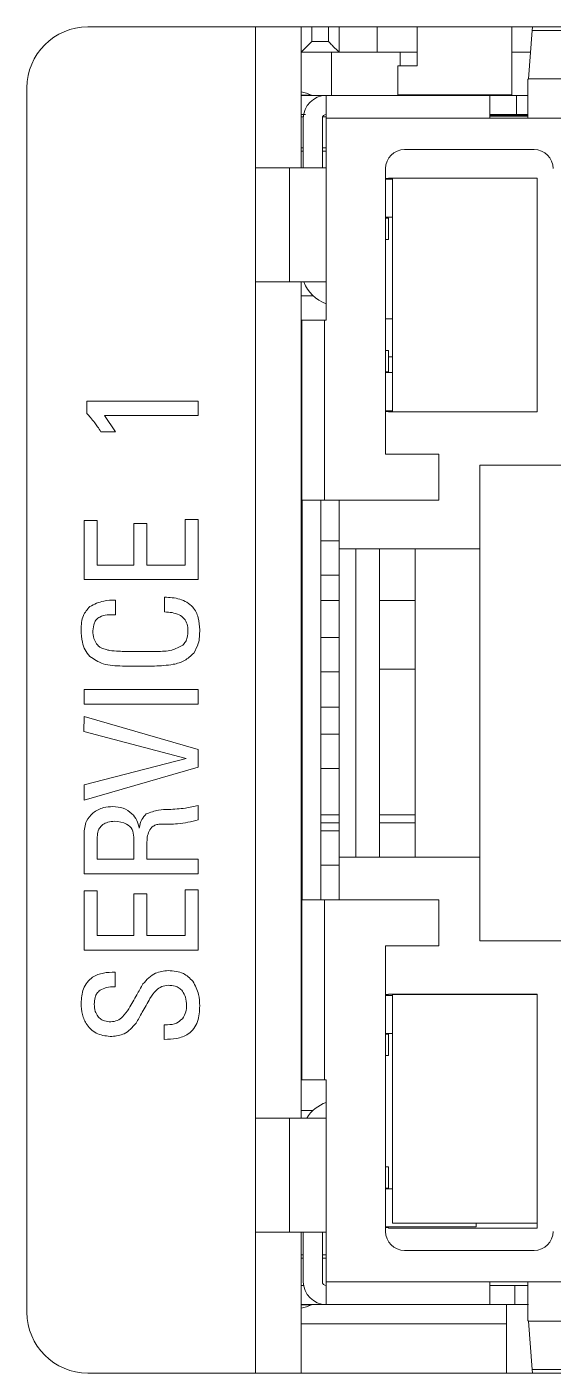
# Model space of a CAD drawing. Extents: x -194 to 239, y -574 to -265.
# Drawn here: x -130.16 to -127.97, y -315.92 to -310.33 of the extents above; entities that cross this region are included whole.
import ezdxf

# ---------------------------------------------------------------- set-up
doc = ezdxf.new("R2010")
doc.units = 0
doc.header["$LTSCALE"] = 0.5
doc.layers.get('0').update_dxf_attribs({"linetype": 'CONTINUOUS'})

msp = doc.modelspace()

# ---------------------------------------------------------------- linework, layer by layer
at = {"color": 7, "linetype": 'Continuous', "lineweight": 5}
for p, q in [((-124.35557, -310.32939), (-129.9024, -310.32939)), ((-129.20707, -315.91731), (-129.20707, -310.32939)), ((-129.01743, -310.32939), (-129.01743, -310.9141)), ((-128.97328, -310.39054), (-128.97328, -310.32939)), ((-128.90344, -310.32939), (-128.90344, -310.39054)), ((-128.85928, -310.4347), (-128.85928, -310.32939)), ((-128.70113, -310.32939), (-128.70113, -310.4347)), ((-128.53576, -310.32939), (-128.53576, -310.49105)), ((-128.14239, -310.32939), (-128.14239, -310.61147)), ((-128.07381, -310.54443), (-128.05831, -310.34444)), ((-128.05697, -310.32939), (-128.05831, -310.34444)), ((-128.05831, -310.34444), (-127.46073, -310.34444)), ((-128.90344, -310.39054), (-128.97328, -310.39054)), ((-129.01737, -310.43469), (-129.01743, -310.43469)), ((-129.01737, -310.4347), (-129.01743, -310.4347)), ((-128.85935, -310.4347), (-129.01737, -310.4347)), ((-128.89101, -310.4347), (-128.89101, -310.61384)), ((-128.85928, -310.4347), (-128.85935, -310.4347)), ((-128.85928, -310.4347), (-128.70113, -310.4347)), ((-128.85704, -310.4347), (-128.70113, -310.4347)), ((-128.53576, -310.4347), (-128.70113, -310.4347)), ((-128.60656, -310.4347), (-128.60656, -310.49105)), ((-128.06531, -310.4347), (-128.14239, -310.4347)), ((-128.61604, -310.49105), (-128.61604, -310.61147)), ((-128.53576, -310.49105), (-128.61604, -310.49105)), ((-128.07558, -310.54612), (-128.07389, -310.54612)), ((-128.07558, -310.54612), (-128.07558, -310.70866)), ((-128.07381, -310.54443), (-128.07389, -310.54612)), ((-127.44523, -310.54443), (-128.07381, -310.54443)), ((-130.15525, -310.58223), (-130.15525, -315.66446)), ((-129.01743, -310.61271), (-128.9738, -310.61271)), ((-129.01743, -310.61384), (-128.91313, -310.61384)), ((-128.67609, -310.61384), (-128.91313, -310.61384)), ((-128.23361, -310.61384), (-128.91313, -310.61384)), ((-128.91313, -310.61384), (-128.91313, -310.70866)), ((-128.67609, -310.61384), (-128.12299, -310.61384)), ((-128.67609, -310.61384), (-128.67609, -310.61384)), ((-128.14239, -310.61147), (-128.61604, -310.61147)), ((-128.60656, -310.61147), (-128.60656, -310.61384)), ((-128.54335, -310.61384), (-128.54335, -310.61384)), ((-128.47555, -310.61147), (-128.47555, -310.61384)), ((-128.12299, -310.61384), (-128.23361, -310.61384)), ((-128.23361, -310.70866), (-128.23361, -310.61384)), ((-128.2026, -310.61147), (-128.2026, -310.61384)), ((-128.12299, -310.69286), (-128.12299, -310.61384)), ((-128.12299, -310.61384), (-128.07558, -310.61384)), ((-129.00663, -310.69286), (-129.01743, -310.69286)), ((-129.0078, -310.70328), (-129.01743, -310.70328)), ((-129.00795, -310.70866), (-129.00795, -310.9141)), ((-128.92894, -310.70866), (-128.92894, -310.9141)), ((-128.91313, -310.70328), (-128.92799, -310.70328)), ((-128.91313, -310.70866), (-128.23361, -310.70866)), ((-128.91313, -310.70866), (-128.91313, -310.9141)), ((-128.12299, -310.69286), (-128.23361, -310.69286)), ((-128.07558, -310.69728), (-128.23361, -310.69728)), ((-128.23361, -310.69918), (-128.07558, -310.69918)), ((-128.23361, -310.70866), (-128.07558, -310.70866)), ((-128.07558, -310.70866), (-127.44346, -310.70866)), ((-129.00795, -310.83192), (-129.01743, -310.83192)), ((-129.01743, -310.84553), (-129.00795, -310.84553)), ((-128.91313, -310.83192), (-128.92894, -310.83192)), ((-128.92894, -310.84553), (-128.91313, -310.84553)), ((-128.58759, -310.83825), (-128.05029, -310.83825)), ((-129.20494, -310.9141), (-129.20707, -310.9141)), ((-129.20707, -310.9141), (-129.0655, -310.9141)), ((-129.14909, -310.9141), (-129.20494, -310.9141)), ((-129.12618, -310.9141), (-129.14857, -310.9141)), ((-129.0655, -310.9141), (-129.0655, -311.38819)), ((-128.91313, -310.9141), (-128.98932, -310.9141)), ((-128.91313, -311.38819), (-128.91313, -310.9141)), ((-128.66661, -312.10248), (-128.66661, -310.91726)), ((-128.66661, -310.95835), (-128.65397, -310.95835)), ((-128.66661, -310.96151), (-128.63816, -310.96151)), ((-128.65397, -310.95835), (-128.65397, -310.95677)), ((-128.65397, -310.95677), (-128.63816, -310.95677)), ((-128.63816, -310.95677), (-128.63816, -311.92707)), ((-128.63816, -310.95677), (-128.03765, -310.95677)), ((-128.03765, -310.95677), (-128.03765, -311.92707)), ((-128.66661, -311.11954), (-128.63816, -311.11954)), ((-128.65397, -311.1227), (-128.66661, -311.1227)), ((-128.65397, -311.1227), (-128.65397, -311.1227)), ((-128.65397, -311.1227), (-128.65397, -311.2112)), ((-128.65397, -311.2112), (-128.66661, -311.2112)), ((-129.0655, -311.38819), (-129.20707, -311.38819)), ((-129.0655, -311.38819), (-128.91313, -311.38819)), ((-129.01743, -311.38819), (-129.01743, -314.85851)), ((-128.98932, -311.38819), (-128.95109, -311.38819)), ((-128.92436, -311.38819), (-128.91313, -311.38819)), ((-128.91313, -311.38819), (-128.91313, -311.54622)), ((-129.01743, -311.44532), (-128.96715, -311.44532)), ((-129.01427, -311.54622), (-129.01427, -314.70048)), ((-128.93526, -311.54622), (-129.01427, -311.54622)), ((-129.01427, -311.54622), (-129.01427, -311.54622)), ((-128.91946, -311.54622), (-129.01427, -311.54622)), ((-128.91946, -311.54622), (-128.93526, -311.54622)), ((-128.93526, -311.54622), (-128.93526, -311.54622)), ((-128.91946, -312.2937), (-128.91946, -311.54622)), ((-128.91313, -311.54622), (-128.91946, -311.54622)), ((-128.66661, -311.54078), (-128.63816, -311.54078)), ((-128.66661, -311.67264), (-128.65397, -311.67264)), ((-128.65397, -311.67264), (-128.65397, -311.76114)), ((-128.63816, -311.69893), (-128.65397, -311.69893)), ((-129.01743, -311.7643), (-129.01427, -311.7643)), ((-128.65397, -311.76114), (-128.66661, -311.76114)), ((-128.66661, -311.7643), (-128.63816, -311.7643)), ((-129.90604, -311.93371), (-129.90604, -311.88224)), ((-129.90604, -311.88224), (-129.44411, -311.88224)), ((-129.44411, -311.88224), (-129.44411, -311.94302)), ((-129.83339, -311.94302), (-129.78743, -312.00988)), ((-129.44411, -311.94302), (-129.83339, -311.94302)), ((-129.01743, -311.92233), (-129.01427, -311.92233)), ((-128.66661, -311.92233), (-128.63816, -311.92233)), ((-128.65397, -311.92549), (-128.66661, -311.92549)), ((-128.65397, -311.92549), (-128.65397, -311.92549)), ((-128.65397, -311.92707), (-128.65397, -311.92549)), ((-128.63816, -311.92707), (-128.65397, -311.92707)), ((-128.03765, -311.92707), (-128.63816, -311.92707)), ((-129.78743, -312.00988), (-129.84849, -312.00988)), ((-129.01743, -312.06139), (-129.01427, -312.06139)), ((-128.44537, -312.10248), (-128.66661, -312.10248)), ((-128.44537, -312.2937), (-128.44537, -312.10248)), ((-128.2747, -312.49597), (-128.2747, -312.14831)), ((-128.2747, -312.14831), (-127.75636, -312.14831)), ((-129.01743, -312.20362), (-129.01427, -312.20362)), ((-129.01295, -312.2937), (-129.01295, -313.95301)), ((-128.91946, -312.2937), (-129.01295, -312.2937)), ((-128.93504, -313.95301), (-128.93504, -312.2937)), ((-128.93504, -312.2937), (-128.91946, -312.2937)), ((-128.44537, -312.2937), (-128.91946, -312.2937)), ((-128.8594, -312.2937), (-128.8594, -312.49597)), ((-129.9182, -312.62376), (-129.9182, -312.3776)), ((-129.9182, -312.3776), (-129.8635, -312.3776)), ((-129.8635, -312.3776), (-129.8635, -312.56298)), ((-129.71155, -312.56298), (-129.71155, -312.3908)), ((-129.71155, -312.3908), (-129.65684, -312.3908)), ((-129.65684, -312.3908), (-129.65684, -312.56298)), ((-129.49882, -312.56298), (-129.49882, -312.37371)), ((-129.49882, -312.37371), (-129.44411, -312.37371)), ((-129.44411, -312.37371), (-129.44411, -312.62376)), ((-129.01743, -312.46278), (-129.01427, -312.46278)), ((-128.93504, -312.46278), (-128.8594, -312.46278)), ((-128.8594, -313.77601), (-128.8594, -312.49597)), ((-128.8594, -312.49597), (-128.2747, -312.49597)), ((-128.78945, -313.77601), (-128.78945, -312.49597)), ((-128.69189, -313.77601), (-128.69189, -312.49597)), ((-128.54335, -313.77601), (-128.54335, -312.49597)), ((-128.2747, -313.77601), (-128.2747, -312.49597)), ((-129.8635, -312.56298), (-129.71155, -312.56298)), ((-129.65684, -312.56298), (-129.49882, -312.56298)), ((-129.44411, -312.62376), (-129.9182, -312.62376)), ((-129.01743, -312.60501), (-129.01427, -312.60501)), ((-128.93504, -312.60501), (-128.8594, -312.60501)), ((-129.58391, -312.75748), (-129.58391, -312.6967)), ((-129.78743, -312.70885), (-129.78743, -312.76963)), ((-129.01427, -312.71024), (-129.01743, -312.71024)), ((-128.8594, -312.71024), (-128.93504, -312.71024)), ((-128.54335, -312.71024), (-128.69189, -312.71024)), ((-129.01743, -312.86418), (-129.01427, -312.86418)), ((-128.93504, -312.86418), (-128.8594, -312.86418)), ((-129.74564, -312.92159), (-129.61743, -312.92159)), ((-129.62531, -312.98237), (-129.75884, -312.98237)), ((-129.01743, -313.00641), (-129.01427, -313.00641)), ((-128.93504, -313.00641), (-128.8594, -313.00641)), ((-128.54335, -312.99469), (-128.69189, -312.99469)), ((-129.9182, -313.07961), (-129.44411, -313.07961)), ((-129.9182, -313.14039), (-129.9182, -313.07961)), ((-129.44411, -313.07961), (-129.44411, -313.14039)), ((-129.44411, -313.14039), (-129.9182, -313.14039)), ((-129.91858, -313.25417), (-129.9182, -313.19244)), ((-129.9182, -313.19244), (-129.44411, -313.32938)), ((-129.01427, -313.15274), (-129.01743, -313.15274)), ((-129.01427, -313.15274), (-129.01743, -313.15274)), ((-128.8594, -313.15274), (-128.93504, -313.15274)), ((-128.8594, -313.15274), (-128.93504, -313.15274)), ((-129.49388, -313.36557), (-129.91858, -313.25417)), ((-129.01743, -313.26557), (-129.01427, -313.26557)), ((-128.93504, -313.26557), (-128.8594, -313.26557)), ((-129.91754, -313.47545), (-129.49388, -313.36557)), ((-129.44411, -313.32938), (-129.44411, -313.40175)), ((-129.44411, -313.40175), (-129.9182, -313.53889)), ((-129.01743, -313.4078), (-129.01427, -313.4078)), ((-128.93504, -313.4078), (-128.8594, -313.4078)), ((-129.9182, -313.53889), (-129.91754, -313.47545)), ((-129.44411, -313.56121), (-129.44411, -313.62132)), ((-128.8594, -313.60007), (-128.93504, -313.60007)), ((-128.8594, -313.6338), (-128.93504, -313.6338)), ((-128.54335, -313.60007), (-128.69189, -313.60007)), ((-128.54335, -313.6338), (-128.69189, -313.6338)), ((-129.9182, -313.84545), (-129.9182, -313.68049)), ((-129.8635, -313.6916), (-129.8635, -313.78467)), ((-129.71155, -313.78467), (-129.71155, -313.69226)), ((-129.01743, -313.66697), (-129.01427, -313.66697)), ((-128.93504, -313.66697), (-128.8594, -313.66697)), ((-129.65684, -313.71211), (-129.65684, -313.78467)), ((-129.8635, -313.78467), (-129.71155, -313.78467)), ((-129.65684, -313.78467), (-129.44411, -313.78467)), ((-129.44411, -313.78467), (-129.44411, -313.84545)), ((-129.01743, -313.80919), (-129.01427, -313.80919)), ((-128.93504, -313.80919), (-128.8594, -313.80919)), ((-128.8594, -313.77601), (-128.78945, -313.77601)), ((-128.8594, -313.77601), (-128.8594, -313.77601)), ((-128.2747, -313.77601), (-128.8594, -313.77601)), ((-128.8594, -313.77601), (-128.8594, -313.95301)), ((-128.78945, -313.77601), (-128.69189, -313.77601)), ((-128.2747, -313.77601), (-128.2747, -313.77601)), ((-128.2747, -314.12368), (-128.2747, -313.77601)), ((-129.44411, -313.84545), (-129.9182, -313.84545)), ((-129.9182, -313.91535), (-129.8635, -313.91535)), ((-129.9182, -314.16151), (-129.9182, -313.91535)), ((-129.8635, -313.91535), (-129.8635, -314.10073)), ((-129.71155, -313.92855), (-129.65684, -313.92855)), ((-129.71155, -314.10073), (-129.71155, -313.92855)), ((-129.65684, -313.92855), (-129.65684, -314.10073)), ((-129.49882, -314.10073), (-129.49882, -313.91145)), ((-129.49882, -313.91145), (-129.44411, -313.91145)), ((-129.44411, -313.91145), (-129.44411, -314.16151)), ((-128.93504, -313.95301), (-129.01295, -313.95301)), ((-128.91946, -313.95301), (-128.93504, -313.95301)), ((-128.91946, -314.70048), (-128.91946, -313.95301)), ((-128.91946, -313.95301), (-128.44537, -313.95301)), ((-128.44537, -313.95301), (-128.91946, -313.95301)), ((-128.44537, -313.95301), (-128.44537, -313.95301)), ((-128.44537, -314.14422), (-128.44537, -313.95301)), ((-129.01427, -314.0706), (-129.01743, -314.03704)), ((-129.01743, -314.06836), (-129.01427, -314.06836)), ((-129.8635, -314.10073), (-129.71155, -314.10073)), ((-129.65684, -314.10073), (-129.49882, -314.10073)), ((-128.66661, -315.32944), (-128.66661, -314.14422)), ((-128.66661, -314.14422), (-128.44537, -314.14422)), ((-128.2747, -314.12368), (-128.2747, -314.12367)), ((-127.75636, -314.12368), (-128.2747, -314.12368)), ((-129.44411, -314.16151), (-129.9182, -314.16151)), ((-129.78942, -314.25268), (-129.78942, -314.31346)), ((-129.01743, -314.21059), (-129.01427, -314.21059)), ((-129.01743, -314.34966), (-129.01427, -314.34966)), ((-128.65397, -314.3465), (-128.66661, -314.3465)), ((-128.66661, -314.34966), (-128.63816, -314.34966)), ((-128.65397, -314.34492), (-128.03765, -314.34492)), ((-128.65397, -314.34492), (-128.65397, -314.3465)), ((-128.63816, -314.3465), (-128.03765, -314.3465)), ((-128.63816, -315.29468), (-128.63816, -314.3465)), ((-128.63816, -314.3465), (-128.63816, -314.3465)), ((-128.54335, -314.3465), (-128.54335, -314.34492)), ((-128.2747, -314.3465), (-128.2747, -314.34492)), ((-128.03765, -314.3465), (-128.03765, -314.34492)), ((-128.03765, -314.3465), (-128.03765, -315.29468)), ((-128.03765, -314.3465), (-128.03765, -314.3465)), ((-129.58524, -314.53227), (-129.58524, -314.47149)), ((-129.58524, -314.47149), (-129.57232, -314.47149)), ((-129.01743, -314.50769), (-129.01427, -314.50769)), ((-128.66661, -314.50769), (-128.63816, -314.50769)), ((-128.66661, -314.51085), (-128.65397, -314.51085)), ((-128.65397, -314.51085), (-128.65397, -314.51085)), ((-128.65397, -314.59935), (-128.65397, -314.51085)), ((-128.66661, -314.59935), (-128.65397, -314.59935)), ((-129.01427, -314.70048), (-128.93526, -314.70048)), ((-128.93526, -314.70048), (-128.91946, -314.70048)), ((-128.91313, -314.70048), (-128.91946, -314.70048)), ((-128.91313, -314.85851), (-128.91313, -314.70048)), ((-129.20707, -314.85851), (-129.20494, -314.85851)), ((-129.0655, -314.85851), (-129.20707, -314.85851)), ((-129.14909, -314.85851), (-129.20494, -314.85851)), ((-129.14857, -314.85851), (-129.12618, -314.85851)), ((-129.12618, -314.85851), (-129.14857, -314.85851)), ((-129.0655, -314.85851), (-129.0655, -315.3326)), ((-128.96715, -314.82666), (-129.01743, -314.82666)), ((-128.91313, -315.3326), (-128.91313, -314.85851)), ((-128.66661, -315.06079), (-128.65397, -315.06079)), ((-128.65397, -315.14929), (-128.65397, -315.06079)), ((-128.66661, -315.14929), (-128.65397, -315.14929)), ((-128.63816, -315.15245), (-128.66661, -315.15245)), ((-128.2905, -315.31048), (-128.66661, -315.31048)), ((-128.66661, -315.31364), (-128.65397, -315.31364)), ((-128.65397, -315.31364), (-128.65397, -315.31364)), ((-128.65397, -315.31364), (-128.65397, -315.31522)), ((-128.65397, -315.31522), (-128.65397, -315.31522)), ((-128.03765, -315.31522), (-128.65397, -315.31522)), ((-128.03765, -315.29468), (-128.63816, -315.29468)), ((-128.2905, -315.29468), (-128.2905, -315.31048)), ((-128.2905, -315.31522), (-128.2905, -315.31522)), ((-128.19568, -315.31522), (-128.2905, -315.31522)), ((-128.03765, -315.31522), (-128.03765, -315.29468)), ((-128.03765, -315.31522), (-128.03765, -315.31522)), ((-129.20707, -315.3326), (-129.0655, -315.3326)), ((-129.01743, -315.3326), (-129.01743, -315.91731)), ((-129.00795, -315.3326), (-129.00795, -315.53804)), ((-128.92894, -315.53804), (-128.92894, -315.3326)), ((-128.91313, -315.53804), (-128.91313, -315.3326)), ((-129.00795, -315.42645), (-129.01743, -315.42645)), ((-128.91313, -315.42645), (-128.92894, -315.42645)), ((-128.58759, -315.40846), (-128.58759, -315.40846)), ((-128.58759, -315.40846), (-128.05029, -315.40846)), ((-128.05029, -315.40846), (-128.58759, -315.40846)), ((-128.05029, -315.40846), (-128.05029, -315.40846)), ((-129.01743, -315.44006), (-129.00795, -315.44006)), ((-128.92894, -315.44006), (-128.91313, -315.44006)), ((-128.23361, -315.53804), (-128.91313, -315.53804)), ((-128.91313, -315.53804), (-128.91313, -315.63286)), ((-128.23361, -315.63286), (-128.23361, -315.53804)), ((-128.07558, -315.53804), (-128.23361, -315.53804)), ((-127.44346, -315.53804), (-128.07558, -315.53804)), ((-128.07558, -315.53804), (-128.07558, -315.70059)), ((-129.0041, -315.55384), (-129.01743, -315.55384)), ((-129.00663, -315.55384), (-129.01743, -315.55384)), ((-129.01623, -315.55384), (-129.00412, -315.55384)), ((-128.23361, -315.55384), (-128.07558, -315.55384)), ((-128.13002, -315.63286), (-128.13002, -315.55384)), ((-129.01743, -315.63286), (-128.91313, -315.63286)), ((-129.0041, -315.63286), (-129.01743, -315.63286)), ((-128.91313, -315.63286), (-128.23361, -315.63286)), ((-128.23361, -315.63286), (-128.13002, -315.63286)), ((-128.16407, -315.63285), (-128.16407, -315.71282)), ((-128.16407, -315.71282), (-129.01743, -315.71282)), ((-128.16407, -315.71282), (-129.01743, -315.71282)), ((-128.16407, -315.71282), (-128.16407, -315.91731)), ((-128.16407, -315.71282), (-128.16407, -315.71282)), ((-128.07389, -315.70059), (-128.07558, -315.70059)), ((-128.07381, -315.70227), (-128.07389, -315.70059)), ((-128.07381, -315.70227), (-127.44523, -315.70227)), ((-128.07381, -315.70227), (-128.05831, -315.90226)), ((-129.9024, -315.91731), (-124.35557, -315.91731)), ((-128.05831, -315.90226), (-127.46073, -315.90226)), ((-128.05697, -315.91731), (-128.05831, -315.90226))]:
    msp.add_line(p, q, dxfattribs=at)
at = {"color": 7, "linetype": 'Continuous', "lineweight": 5, "flags": 128}
for points in [[(-128.70113, -310.4347), (-128.73199, -310.4347), (-128.76166, -310.4347), (-128.789, -310.4347), (-128.81296, -310.4347), (-128.83263, -310.4347), (-128.84725, -310.4347), (-128.85625, -310.4347), (-128.85928, -310.4347)], [(-128.07601, -310.69286), (-128.09376, -310.69286), (-128.10879, -310.69286), (-128.11866, -310.69286), (-128.12299, -310.69286)], [(-128.91313, -310.9141), (-128.93875, -310.9141), (-128.96368, -310.9141), (-128.98728, -310.9141), (-129.00892, -310.9141), (-129.02802, -310.9141), (-129.04409, -310.9141), (-129.05669, -310.9141), (-129.0655, -310.9141)], [(-129.01295, -313.95301), (-129.00875, -313.95301), (-129.00182, -313.95301), (-128.99236, -313.95301), (-128.98066, -313.95301), (-128.96708, -313.95301), (-128.95204, -313.95301), (-128.936, -313.95301), (-128.91946, -313.95301)], [(-129.01427, -314.70048), (-129.01245, -314.70048), (-129.00706, -314.70048), (-128.99829, -314.70048), (-128.9865, -314.70048), (-128.97213, -314.70048), (-128.95574, -314.70048), (-128.93795, -314.70048), (-128.91946, -314.70048)], [(-128.91313, -314.85851), (-128.93875, -314.85851), (-128.96368, -314.85851), (-128.98728, -314.85851), (-129.00892, -314.85851), (-129.02802, -314.85851), (-129.04409, -314.85851), (-129.05669, -314.85851), (-129.0655, -314.85851)], [(-128.91313, -314.85851), (-128.92594, -314.85851), (-128.93841, -314.85851), (-128.95021, -314.85851), (-128.96103, -314.85851), (-128.97058, -314.85851), (-128.97861, -314.85851), (-128.98492, -314.85851), (-128.98932, -314.85851)], [(-129.0655, -315.3326), (-129.05669, -315.3326), (-129.04409, -315.3326), (-129.02802, -315.3326), (-129.00892, -315.3326), (-128.98728, -315.3326), (-128.96368, -315.3326), (-128.93875, -315.3326), (-128.91313, -315.3326)], [(-128.98932, -315.3326), (-128.98492, -315.3326), (-128.97861, -315.3326), (-128.97058, -315.3326), (-128.96103, -315.3326), (-128.95021, -315.3326), (-128.93841, -315.3326), (-128.92594, -315.3326), (-128.91313, -315.3326)], [(-128.9738, -315.63399), (-128.98209, -315.63399), (-129.00571, -315.63399), (-129.01743, -315.63399)], [(-128.07389, -315.63286), (-128.08127, -315.63286), (-128.10094, -315.63286), (-128.11596, -315.63286), (-128.12577, -315.63286), (-128.13002, -315.63286)]]:
    msp.add_lwpolyline(points, dxfattribs=at)
at = {"color": 7, "linetype": 'Continuous', "lineweight": 5}
for centre, radius, start, end in [((-129.9024, -310.58223), 0.25285, 90, 180), ((-129.08276, -310.88497), 0.29326, 68.18906, 77.12928), ((-128.91313, -310.70866), 0.09482, 90, 180), ((-128.96793, -310.59804), 0.0158, 248.18906, 270), ((-128.91313, -310.70866), 0.0158, 90, 180), ((-128.58759, -310.91726), 0.07901, 90, 180), ((-128.05029, -310.91726), 0.07901, 0, 90), ((-128.8594, -311.32972), 0.15803, 201.71633, 250.12313), ((-128.8594, -314.94227), 0.15803, 109.87687, 147.99518), ((-128.58759, -315.32944), 0.07901, 180, 270), ((-128.05029, -315.32944), 0.07901, 270, 0), ((-128.91313, -315.53804), 0.09482, 180, 270), ((-128.91313, -315.53804), 0.0158, 180, 270), ((-129.08276, -315.36172), 0.29326, 282.87072, 291.81094), ((-128.96793, -315.64866), 0.0158, 90, 111.81094), ((-129.9024, -315.66446), 0.25285, 180, 270)]:
    msp.add_arc(centre, radius, start, end, dxfattribs=at)
for points, knots in [([(-129.01737, -310.4347), (-129.01542, -310.43274), (-129.01153, -310.42883), (-128.99288, -310.41016), (-128.97849, -310.39576), (-128.97328, -310.39054)], [0, 0, 0, 0, 0.3906284, 0.7792169, 1, 1, 1, 1]), ([(-128.85935, -310.4347), (-128.8613, -310.43274), (-128.86519, -310.42883), (-128.88384, -310.41016), (-128.89823, -310.39576), (-128.90344, -310.39054)], [0, 0, 0, 0, 0.3906284, 0.7792169, 1, 1, 1, 1]), ([(-129.01743, -310.61384), (-129.01195, -310.61384), (-129.00023, -310.61384), (-128.98621, -310.61384), (-128.97183, -310.61384), (-128.96946, -310.61384), (-128.96793, -310.61384)], [0, 0, 0, 0, 0.1856255, 0.3970452, 0.6099981, 1, 1, 1, 1]), ([(-128.96793, -310.61384), (-128.96946, -310.61384), (-128.97183, -310.61384), (-128.98618, -310.61384), (-129.00019, -310.61384), (-129.01195, -310.61384), (-129.01743, -310.61384)], [0, 0, 0, 0, 0.3899607, 0.6013474, 0.8142862, 1, 1, 1, 1]), ([(-129.01743, -310.69286), (-129.01173, -310.69286), (-129.00496, -310.69286), (-128.99992, -310.69286), (-128.99913, -310.69286)], [0, 0, 0, 0, 0.8418835, 1, 1, 1, 1]), ([(-129.87347, -311.97341), (-129.87942, -311.96589), (-129.89004, -311.95246), (-129.90115, -311.93944), (-129.90604, -311.93371)], [0, 0, 0, 0, 0.5599984, 1, 1, 1, 1]), ([(-129.84849, -312.00988), (-129.85268, -312.00275), (-129.86017, -311.99001), (-129.8694, -311.97848), (-129.87347, -311.97341)], [0, 0, 0, 0, 0.5596877, 1, 1, 1, 1]), ([(-129.58391, -312.6967), (-129.56261, -312.69774), (-129.5202, -312.69982), (-129.46588, -312.73077), (-129.44073, -312.78145), (-129.43893, -312.81483), (-129.43803, -312.83155)], [0, 0, 0, 0, 0.2809713, 0.5593395, 0.7791166, 1, 1, 1, 1]), ([(-129.93036, -312.83165), (-129.92961, -312.81119), (-129.92828, -312.77475), (-129.90464, -312.74742), (-129.89427, -312.73544)], [0, 0, 0, 0, 0.5615579, 1, 1, 1, 1]), ([(-129.89427, -312.73544), (-129.87542, -312.72609), (-129.84163, -312.70931), (-129.80405, -312.70899), (-129.78743, -312.70885)], [0, 0, 0, 0, 0.5577397, 1, 1, 1, 1]), ([(-129.78743, -312.76963), (-129.81056, -312.76914), (-129.83952, -312.76851), (-129.86763, -312.7883), (-129.87842, -312.8085), (-129.88041, -312.82524), (-129.88173, -312.8364)], [0, 0, 0, 0, 0.4986052, 0.6239709, 0.7494218, 1, 1, 1, 1]), ([(-129.48666, -312.8345), (-129.48727, -312.82571), (-129.48849, -312.80817), (-129.50179, -312.78457), (-129.53298, -312.76121), (-129.56292, -312.75901), (-129.58391, -312.75748)], [0, 0, 0, 0, 0.187299, 0.3740551, 0.561093, 1, 1, 1, 1]), ([(-129.89436, -312.9421), (-129.90143, -312.93345), (-129.91556, -312.91613), (-129.92814, -312.87771), (-129.92952, -312.84912), (-129.93036, -312.83165)], [0, 0, 0, 0, 0.279622, 0.5597678, 1, 1, 1, 1]), ([(-129.88173, -312.8364), (-129.88111, -312.84717), (-129.87998, -312.8664), (-129.87018, -312.88289), (-129.86587, -312.89015)], [0, 0, 0, 0, 0.5600204, 1, 1, 1, 1]), ([(-129.5085, -312.89594), (-129.50422, -312.89132), (-129.49564, -312.88205), (-129.48793, -312.86049), (-129.48714, -312.84436), (-129.48666, -312.8345)], [0, 0, 0, 0, 0.2795667, 0.5596843, 1, 1, 1, 1]), ([(-129.43803, -312.83155), (-129.43839, -312.85094), (-129.43902, -312.88548), (-129.45563, -312.91559), (-129.46292, -312.9288)], [0, 0, 0, 0, 0.5610903, 1, 1, 1, 1]), ([(-129.86587, -312.89015), (-129.86265, -312.89437), (-129.85689, -312.90189), (-129.84842, -312.90601), (-129.84469, -312.90781)], [0, 0, 0, 0, 0.5609672, 1, 1, 1, 1]), ([(-129.84469, -312.90781), (-129.83864, -312.90998), (-129.82782, -312.91384), (-129.81665, -312.91651), (-129.81174, -312.91769)], [0, 0, 0, 0, 0.5601008, 1, 1, 1, 1]), ([(-129.81174, -312.91769), (-129.79944, -312.91903), (-129.77746, -312.92142), (-129.75537, -312.92153), (-129.74564, -312.92159)], [0, 0, 0, 0, 0.5598991, 1, 1, 1, 1]), ([(-129.61743, -312.92159), (-129.5958, -312.92155), (-129.55731, -312.92149), (-129.52337, -312.90372), (-129.5085, -312.89594)], [0, 0, 0, 0, 0.5619699, 1, 1, 1, 1]), ([(-129.75884, -312.98237), (-129.78649, -312.98185), (-129.83571, -312.98094), (-129.87649, -312.95394), (-129.89436, -312.9421)], [0, 0, 0, 0, 0.5616397, 1, 1, 1, 1]), ([(-129.46292, -312.9288), (-129.47507, -312.94008), (-129.49943, -312.96268), (-129.55725, -312.97951), (-129.59949, -312.98128), (-129.62531, -312.98237)], [0, 0, 0, 0, 0.278928, 0.5591864, 1, 1, 1, 1]), ([(-129.9182, -313.68049), (-129.91689, -313.66134), (-129.91455, -313.62717), (-129.89123, -313.60253), (-129.88097, -313.59169)], [0, 0, 0, 0, 0.5603932, 1, 1, 1, 1]), ([(-129.88097, -313.59169), (-129.86676, -313.58305), (-129.84131, -313.56758), (-129.8117, -313.56639), (-129.79863, -313.56586)], [0, 0, 0, 0, 0.5586387, 1, 1, 1, 1]), ([(-129.79863, -313.56586), (-129.78409, -313.56702), (-129.75504, -313.56934), (-129.72004, -313.59192), (-129.69728, -313.62216), (-129.69172, -313.64432), (-129.68894, -313.65542)], [0, 0, 0, 0, 0.2800945, 0.5595392, 0.7796157, 1, 1, 1, 1]), ([(-129.65969, -313.59634), (-129.64301, -313.58975), (-129.61309, -313.57791), (-129.581, -313.57798), (-129.56681, -313.57801)], [0, 0, 0, 0, 0.5577703, 1, 1, 1, 1]), ([(-129.56681, -313.57801), (-129.54365, -313.57667), (-129.50229, -313.57427), (-129.46189, -313.5652), (-129.44411, -313.56121)], [0, 0, 0, 0, 0.5601186, 1, 1, 1, 1]), ([(-129.83995, -313.64069), (-129.84406, -313.64428), (-129.8523, -313.65144), (-129.86177, -313.66896), (-129.86284, -313.68301), (-129.8635, -313.6916)], [0, 0, 0, 0, 0.2802242, 0.5603238, 1, 1, 1, 1]), ([(-129.79142, -313.62664), (-129.80114, -313.62713), (-129.8185, -313.62801), (-129.8334, -313.63682), (-129.83995, -313.64069)], [0, 0, 0, 0, 0.5601913, 1, 1, 1, 1]), ([(-129.71155, -313.69226), (-129.71271, -313.68123), (-129.71503, -313.65919), (-129.74614, -313.63127), (-129.77423, -313.62839), (-129.79142, -313.62664)], [0, 0, 0, 0, 0.2801592, 0.5597708, 1, 1, 1, 1]), ([(-129.68894, -313.65542), (-129.6865, -313.64276), (-129.68215, -313.62023), (-129.66654, -313.60362), (-129.65969, -313.59634)], [0, 0, 0, 0, 0.5618182, 1, 1, 1, 1]), ([(-129.59882, -313.6388), (-129.60449, -313.63912), (-129.61582, -313.63976), (-129.63522, -313.64774), (-129.64346, -313.66012), (-129.64849, -313.66767)], [0, 0, 0, 0, 0.2812807, 0.5619781, 1, 1, 1, 1]), ([(-129.44411, -313.62132), (-129.47258, -313.62798), (-129.52351, -313.6399), (-129.57576, -313.63913), (-129.59882, -313.6388)], [0, 0, 0, 0, 0.5587362, 1, 1, 1, 1]), ([(-129.64849, -313.66767), (-129.65132, -313.67573), (-129.65639, -313.69015), (-129.65671, -313.70539), (-129.65684, -313.71211)], [0, 0, 0, 0, 0.5593851, 1, 1, 1, 1]), ([(-129.01743, -314.03704), (-129.01756, -314.02748), (-129.01778, -314.00959), (-129.01539, -313.99183), (-129.01427, -313.98357)], [0, 0, 0, 0, 0.5343942, 1, 1, 1, 1]), ([(-129.93036, -314.3825), (-129.92911, -314.36176), (-129.92664, -314.32051), (-129.88892, -314.27203), (-129.83779, -314.25471), (-129.80557, -314.25336), (-129.78942, -314.25268)], [0, 0, 0, 0, 0.2806066, 0.5581281, 0.778648, 1, 1, 1, 1]), ([(-129.67375, -314.30197), (-129.65769, -314.28451), (-129.629, -314.2533), (-129.58728, -314.24865), (-129.5689, -314.2466)], [0, 0, 0, 0, 0.5595412, 1, 1, 1, 1]), ([(-129.5689, -314.2466), (-129.54666, -314.24808), (-129.50697, -314.25073), (-129.479, -314.27847), (-129.46672, -314.29067)], [0, 0, 0, 0, 0.5605207, 1, 1, 1, 1]), ([(-129.78942, -314.31346), (-129.80175, -314.31361), (-129.82372, -314.31387), (-129.84332, -314.32362), (-129.85191, -314.32789)], [0, 0, 0, 0, 0.5612054, 1, 1, 1, 1]), ([(-129.73235, -314.40463), (-129.72144, -314.38545), (-129.70196, -314.3512), (-129.68237, -314.31701), (-129.67375, -314.30197)], [0, 0, 0, 0, 0.5600014, 1, 1, 1, 1]), ([(-129.5689, -314.30738), (-129.57801, -314.30858), (-129.59625, -314.31097), (-129.62325, -314.3309), (-129.63644, -314.35025), (-129.6445, -314.36208)], [0, 0, 0, 0, 0.2793243, 0.5594419, 1, 1, 1, 1]), ([(-129.50964, -314.33179), (-129.51395, -314.3273), (-129.52257, -314.31832), (-129.5432, -314.30901), (-129.55915, -314.308), (-129.5689, -314.30738)], [0, 0, 0, 0, 0.2800808, 0.5601107, 1, 1, 1, 1]), ([(-129.46672, -314.29067), (-129.45693, -314.30864), (-129.4394, -314.34083), (-129.43845, -314.37731), (-129.43803, -314.39342)], [0, 0, 0, 0, 0.5584013, 1, 1, 1, 1]), ([(-129.85191, -314.32789), (-129.85647, -314.33204), (-129.86559, -314.34033), (-129.87427, -314.36101), (-129.87513, -314.37677), (-129.87565, -314.3864)], [0, 0, 0, 0, 0.2795694, 0.5597183, 1, 1, 1, 1]), ([(-129.6445, -314.36208), (-129.65523, -314.3813), (-129.67438, -314.41561), (-129.69386, -314.44973), (-129.70243, -314.46475)], [0, 0, 0, 0, 0.5599975, 1, 1, 1, 1]), ([(-129.49274, -314.39171), (-129.49313, -314.37967), (-129.49382, -314.35819), (-129.50481, -314.33985), (-129.50964, -314.33179)], [0, 0, 0, 0, 0.5607112, 1, 1, 1, 1]), ([(-129.80272, -314.52011), (-129.82277, -314.51845), (-129.86278, -314.51514), (-129.9067, -314.47659), (-129.92764, -314.42933), (-129.92945, -314.39813), (-129.93036, -314.3825)], [0, 0, 0, 0, 0.2800158, 0.5584886, 0.7789799, 1, 1, 1, 1]), ([(-129.87565, -314.3864), (-129.87513, -314.39646), (-129.8742, -314.41443), (-129.86479, -314.42965), (-129.86065, -314.43635)], [0, 0, 0, 0, 0.5602742, 1, 1, 1, 1]), ([(-129.80661, -314.45933), (-129.7976, -314.45813), (-129.77955, -314.45572), (-129.75309, -314.43564), (-129.74022, -314.4164), (-129.73235, -314.40463)], [0, 0, 0, 0, 0.2793071, 0.5594416, 1, 1, 1, 1]), ([(-129.43803, -314.39342), (-129.43908, -314.41541), (-129.44116, -314.45909), (-129.47914, -314.51241), (-129.53394, -314.53025), (-129.56811, -314.5316), (-129.58524, -314.53227)], [0, 0, 0, 0, 0.280953, 0.5581522, 0.7785911, 1, 1, 1, 1]), ([(-129.51002, -314.44642), (-129.50421, -314.43699), (-129.49382, -314.42011), (-129.49307, -314.40041), (-129.49274, -314.39171)], [0, 0, 0, 0, 0.5588223, 1, 1, 1, 1]), ([(-129.86065, -314.43635), (-129.85674, -314.44049), (-129.84891, -314.44877), (-129.8302, -314.45773), (-129.81556, -314.45872), (-129.80661, -314.45933)], [0, 0, 0, 0, 0.2800334, 0.5602268, 1, 1, 1, 1]), ([(-129.70243, -314.46475), (-129.71757, -314.48205), (-129.7446, -314.51297), (-129.78496, -314.51793), (-129.80272, -314.52011)], [0, 0, 0, 0, 0.5598066, 1, 1, 1, 1]), ([(-129.57232, -314.47149), (-129.55897, -314.47072), (-129.53516, -314.46934), (-129.51769, -314.45341), (-129.51002, -314.44642)], [0, 0, 0, 0, 0.5607199, 1, 1, 1, 1]), ([(-129.01743, -315.63286), (-129.01195, -315.63286), (-129.00023, -315.63286), (-128.98621, -315.63286), (-128.97183, -315.63286), (-128.96946, -315.63286), (-128.96793, -315.63286)], [0, 0, 0, 0, 0.1856149, 0.3970379, 0.610013, 1, 1, 1, 1]), ([(-128.96793, -315.63286), (-128.96943, -315.63286), (-128.97176, -315.63286), (-128.98632, -315.63286), (-128.99626, -315.63286), (-129.00325, -315.63286), (-129.0041, -315.63286)], [0, 0, 0, 0, 0.4620169, 0.7124858, 0.9647711, 1, 1, 1, 1])]:
    msp.add_open_spline(points, degree=3, knots=knots, dxfattribs=at)

doc.saveas('drawing.dxf')
